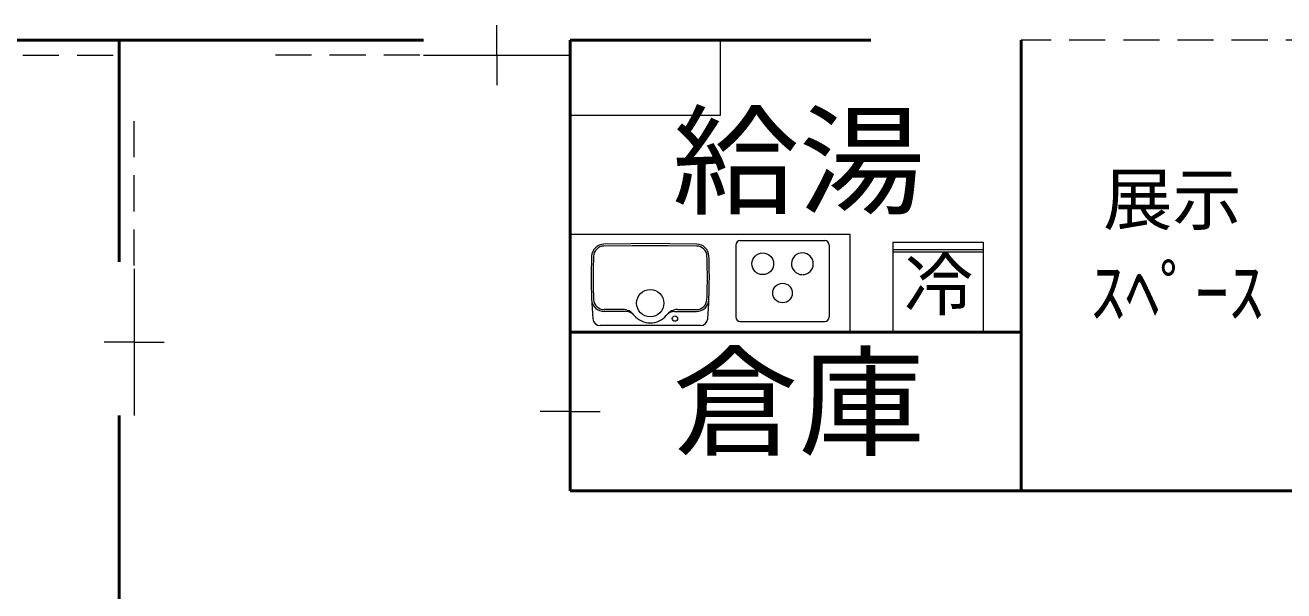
# Model space of a CAD drawing. Units: millimetres at full size, sheet at 1:200; details may follow other scales. Extents: x -55340 to 55340, y -38040 to 38040.
# Drawn here: x -11222 to -2850, y -14895 to -11128 of the extents above; entities that cross this region are included whole.
import ezdxf
from ezdxf.enums import TextEntityAlignment as Align

# ---------------------------------------------------------------- set-up
doc = ezdxf.new("R2010")
doc.units = ezdxf.units.MM
doc.header["$LTSCALE"] = 200
doc.linetypes.add('DASHED1', pattern=[1.8, 1.2, -0.6])
doc.layers.add('1-1_中心線', color=7, linetype='Continuous', lineweight=18)
doc.styles.add('ＭＳ ゴシック', font='')
doc.styles.get('ＭＳ ゴシック').set_extended_font_data('MS Gothic')

msp = doc.modelspace()

# ---------------------------------------------------------------- linework, layer by layer
at = {"layer": '1-1_中心線', "color": 3}
for p, q in [((-8085.5, -11328.1), (-8085.5, -11128.1)), ((-8573.6, -11328.1), (-7597.3, -11328.1)), ((-8085.5, -11328.1), (-8085.5, -11528.1)), ((-10497.3, -12751.8), (-10497.3, -13728.1)), ((-10497.3, -13240), (-10697.3, -13240)), ((-10497.3, -13240), (-10297.3, -13240)), ((-7597.3, -13700.6), (-7797.3, -13700.6)), ((-7597.3, -13700.6), (-7397.3, -13700.6))]:
    msp.add_line(p, q, dxfattribs=at)
at = {"layer": '1-1_中心線', "color": 5, "lineweight": 50}
for p, q in [((-11597.3, -11228.1), (-8573.6, -11228.1)), ((-10597.3, -12704.4), (-10597.3, -11228.1)), ((-7597.3, -11228.1), (-7597.3, -14228.1)), ((-7597.3, -11228.1), (-5597.3, -11228.1)), ((-4597.3, -11228.1), (-4597.3, -14228.1)), ((-4597.3, -13173.1), (-7597.3, -13173.1)), ((-10597.3, -20751.8), (-10597.3, -13728.1)), ((-7597.3, -14228.1), (1897.7, -14228.1))]:
    msp.add_line(p, q, dxfattribs=at)
at = {"layer": '1-1_中心線', "color": 3, "linetype": 'DASHED1'}
for p, q in [((-2597.3, -11228.1), (-4597.3, -11228.1)), ((-11597.3, -11328.1), (-10597.3, -11328.1)), ((-8597.3, -11328.1), (-9597.3, -11328.1)), ((-10497.3, -12728.1), (-10497.3, -11728.1))]:
    msp.add_line(p, q, dxfattribs=at)
at = {"layer": '1-1_中心線'}
for p, q in [((-5734.3, -12523.1), (-7597.3, -12523.1)), ((-5734.3, -13173.1), (-5734.3, -12523.1)), ((-7194, -12583.7), (-7373.1, -12586.3)), ((-7184.8, -12596.6), (-7372.9, -12599.3)), ((-7064.3, -12583.1), (-7192.3, -12583.7)), ((-6944, -12596.6), (-7183, -12596.6)), ((-6936.3, -12583.7), (-7064.3, -12583.1)), ((-6755.7, -12599.3), (-6942.2, -12596.6)), ((-6755.4, -12586.3), (-6934.5, -12583.7)), ((-6495.3, -12593.1), (-6495.3, -13071.1)), ((-6465.3, -12563.1), (-5903.3, -12563.1)), ((-5873.3, -12593.1), (-5873.3, -13071.1)), ((-5450.7, -12573.1), (-4850.7, -12573.1)), ((-5450.7, -12573.1), (-5450.7, -13173.1)), ((-5450.7, -12623.1), (-4850.7, -12623.1)), ((-5450.7, -12638.1), (-4850.7, -12638.1)), ((-4850.7, -12573.1), (-4850.7, -13173.1)), ((-7245, -13022.1), (-7371.3, -13022.1)), ((-7225, -13035.1), (-7371.3, -13035.1)), ((-6903.5, -13035.1), (-6757.2, -13035.1)), ((-6883.5, -13022.1), (-6757.2, -13022.1)), ((-6731.8, -13129.1), (-7396.7, -13129.1)), ((-6465.3, -13101.1), (-5903.3, -13101.1)), ((-4850.7, -13173.1), (-5450.7, -13173.1))]:
    msp.add_line(p, q, dxfattribs=at)
msp.add_lwpolyline([(-7597.3, -11728.1), (-6597.3, -11728.1), (-6597.3, -11228.1)], dxfattribs=at)
for centre, radius in [((-6316.3, -12717.1), 72.5), ((-7064.3, -12979.1), 90.8), ((-6184.3, -12912.1), 65), ((-6900.3, -13082.1), 17.5)]:
    msp.add_circle(centre, radius, dxfattribs=at)
for centre, radius, start, end in [((-7371.4, -12669.3), 83, 91.17879, 177.66341), ((-7371.4, -12669.3), 70, 91.1788, 177.66342), ((-6757.1, -12669.3), 70, 2.33658, 88.8212), ((-6757.1, -12669.3), 83, 2.33658, 88.8212), ((-6465.3, -12593.1), 30, 90, 180), ((-5903.3, -12593.1), 30, 0, 90), ((-3944.3, -12809.1), 3513, 177.66341, 180), ((-3944.3, -12809.1), 3500, 177.66342, 180), ((-10184.3, -12809.1), 3500, 359.99995, 2.33656), ((-10184.3, -12809.1), 3513, 359.99995, 2.33658), ((-6052.3, -12717.1), 72.5, 270, 267.62845), ((-3944.3, -12809.1), 3513, 180, 184.47171), ((-3944.3, -12809.1), 3500, 180, 182.3894), ((-10184.3, -12809.1), 3500, 357.61055, 359.99995), ((-10184.3, -12809.1), 3513, 355.52827, 359.99995), ((-7371.3, -12952.1), 83, 182.3894, 269.99997), ((-7371.3, -12952.1), 70, 182.3894, 269.99997), ((-6757.2, -12952.1), 70, 269.99997, 357.61055), ((-6757.2, -12952.1), 83, 269.99997, 357.61055), ((-7245, -13112.1), 90, 37.56415, 90.00002), ((-7225, -13105.1), 70, 39.39148, 90.00002), ((-7064.3, -12973.1), 138, 219.39146, 320.60851), ((-6903.5, -13105.1), 70, 90.00002, 140.60852), ((-6883.5, -13112.1), 90, 90.00002, 142.43585), ((-7396.7, -13079.1), 50, 184.47171, 270), ((-6731.8, -13079.1), 50, 270, 355.52827), ((-6465.3, -13071.1), 30, 180, 270), ((-5903.3, -13071.1), 30, 270, 0)]:
    msp.add_arc(centre, radius, start, end, dxfattribs=at)

# ---------------------------------------------------------------- texts
at = {"layer": '1-1_中心線', "color": 3, "style": 'ＭＳ ゴシック', "width": 1.05}
for s, p in [('給湯', (-6917.5, -12501)), ('倉庫', (-6917.5, -14107.3))]:
    msp.add_text(s, height=586.5, dxfattribs=at).set_placement(p, align=Align.BOTTOM_LEFT)
at = {"layer": '1-1_中心線', "color": 2, "style": 'ＭＳ ゴシック'}
for s, p in [('展示', (-4050.5, -12556.8)), ('冷', (-5376.4, -13126.3)), ('ｽﾍﾟｰｽ', (-4134.5, -13178.2))]:
    msp.add_text(s, height=337.2, dxfattribs=at).set_placement(p, align=Align.BOTTOM_LEFT)

doc.saveas('drawing.dxf')
